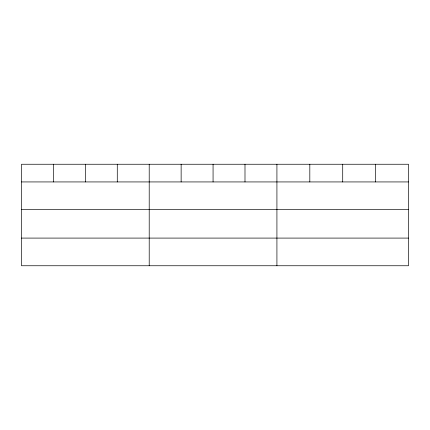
<?xml version="1.0" encoding="UTF-8"?>
<svg xmlns="http://www.w3.org/2000/svg" width="430" height="430" viewBox="0 0 430 430"><rect width="100%" height="100%" fill="white"/><g stroke="black" fill="none" stroke-linecap="round" stroke-linejoin="round"><path stroke-width="0.64" d="M408.5 209.593L408.5 164.249L21.5 164.249L21.5 265.751L408.5 265.751L408.5 209.593L21.5 209.593M21.5 181.933L408.5 181.933M21.5 238.091L408.5 238.091M375.605 164.249L375.605 181.933M342.71 164.249L342.71 181.933M309.815 164.249L309.815 181.933M276.92 164.249L276.92 265.751M244.993 164.249L244.993 181.933M213.065 164.249L213.065 181.933M181.137 164.249L181.137 181.933M149.21 164.249L149.21 265.751M117.282 164.249L117.282 181.933M85.355 164.249L85.355 181.933M53.428 164.249L53.428 181.933"/></g></svg>
